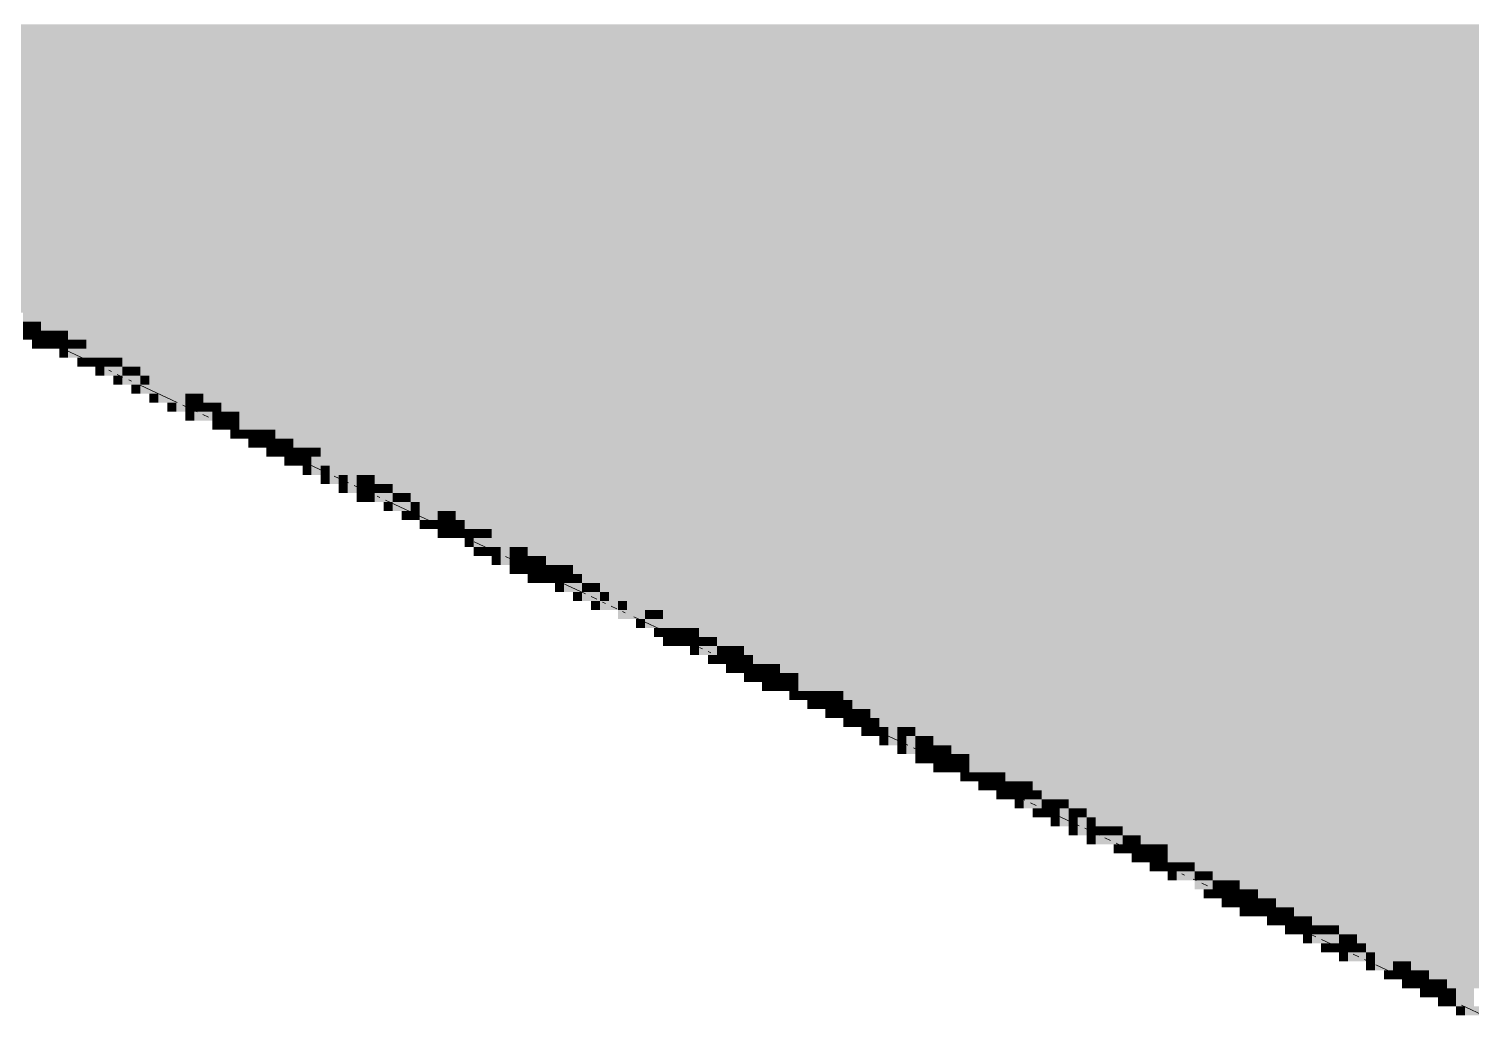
# Paper-space layout '03 3D Building and Roof' of a CAD drawing. Header units: millimetres. Extents: x 5 to 415, y 5 to 292.
# Drawn here: x 144.95 to 171.61, y 161.8 to 180.08 of the extents above; entities that cross this region are included whole.
import ezdxf

# ---------------------------------------------------------------- set-up
doc = ezdxf.new("R2010")
doc.units = ezdxf.units.MM
doc.layers.add('EXISTING', color=7, linetype='Continuous')
doc.layers.add('IMAGES', color=7, linetype='Continuous')

# ---------------------------------------------------------------- blocks, each defined once
blk = doc.blocks.new('SHEET_03')
at = {"layer": 'EXISTING', "color": 250, "lineweight": 9}
for p, q in [((144.998, 174.435), (145.104, 174.386)), ((145.209, 174.336), (145.262, 174.312)), ((145.42, 174.237), (146.106, 173.915)), ((146.212, 173.866), (146.317, 173.816)), ((146.423, 173.767), (146.475, 173.742)), ((146.581, 173.692), (146.686, 173.643)), ((146.792, 173.593), (146.845, 173.568)), ((147.003, 173.494), (147.689, 173.172)), ((147.795, 173.123), (147.9, 173.073)), ((148.006, 173.023), (148.058, 172.999)), ((148.164, 172.949), (148.269, 172.9)), ((148.375, 172.85), (148.428, 172.825)), ((148.586, 172.751), (148.903, 172.602)), ((149.008, 172.553), (149.272, 172.429)), ((149.378, 172.379), (149.483, 172.33)), ((149.589, 172.28), (149.641, 172.256)), ((149.8, 172.181), (149.852, 172.156)), ((149.958, 172.107), (150.486, 171.859)), ((150.591, 171.81), (150.855, 171.686)), ((150.961, 171.636), (151.066, 171.587)), ((151.172, 171.537), (151.224, 171.512)), ((151.383, 171.438), (151.435, 171.413)), ((151.541, 171.364), (152.069, 171.116)), ((152.174, 171.066), (152.438, 170.943)), ((152.543, 170.893), (152.649, 170.844)), ((152.755, 170.794), (152.807, 170.769)), ((152.966, 170.695), (153.018, 170.67)), ((153.177, 170.596), (153.652, 170.373)), ((153.757, 170.323), (153.863, 170.274)), ((153.968, 170.224), (154.021, 170.199)), ((154.126, 170.15), (154.232, 170.1)), ((154.338, 170.051), (154.39, 170.026)), ((154.549, 169.952), (155.235, 169.63)), ((155.34, 169.58), (155.446, 169.531)), ((155.551, 169.481), (155.604, 169.456)), ((155.709, 169.407), (155.815, 169.357)), ((155.92, 169.308), (155.973, 169.283)), ((156.132, 169.209), (156.818, 168.887)), ((156.923, 168.837), (157.029, 168.787)), ((157.134, 168.738), (157.187, 168.713)), ((157.345, 168.639), (157.398, 168.614)), ((157.503, 168.565), (157.556, 168.54)), ((157.715, 168.465), (158.031, 168.317)), ((158.137, 168.267), (158.4, 168.143)), ((158.506, 168.094), (158.612, 168.044)), ((158.717, 167.995), (158.77, 167.97)), ((158.928, 167.896), (158.981, 167.871)), ((159.086, 167.821), (159.614, 167.574)), ((159.72, 167.524), (159.983, 167.4)), ((160.089, 167.351), (160.195, 167.301)), ((160.3, 167.252), (160.353, 167.227)), ((160.511, 167.153), (160.564, 167.128)), ((160.669, 167.078), (161.197, 166.83)), ((161.303, 166.781), (161.408, 166.731)), ((161.514, 166.682), (161.566, 166.657)), ((161.672, 166.608), (161.777, 166.558)), ((161.883, 166.508), (161.936, 166.484)), ((162.094, 166.409), (162.147, 166.385)), ((162.305, 166.31), (162.78, 166.087)), ((162.886, 166.038), (162.991, 165.988)), ((163.097, 165.939), (163.149, 165.914)), ((163.255, 165.864), (163.36, 165.815)), ((163.466, 165.765), (163.572, 165.716)), ((163.677, 165.666), (164.363, 165.344)), ((164.469, 165.295), (164.574, 165.245)), ((164.68, 165.196), (164.732, 165.171)), ((164.838, 165.121), (164.943, 165.072)), ((165.049, 165.022), (165.154, 164.973)), ((165.26, 164.923), (165.577, 164.774)), ((165.682, 164.725), (165.946, 164.601)), ((166.052, 164.551), (166.157, 164.502)), ((166.263, 164.452), (166.315, 164.428)), ((166.474, 164.353), (166.526, 164.329)), ((166.632, 164.279), (166.737, 164.229)), ((166.843, 164.18), (167.16, 164.031)), ((167.265, 163.982), (167.529, 163.858)), ((167.634, 163.808), (167.74, 163.759)), ((167.846, 163.709), (167.951, 163.66)), ((168.057, 163.61), (168.109, 163.585)), ((168.215, 163.536), (168.743, 163.288)), ((168.848, 163.239), (169.112, 163.115)), ((169.217, 163.065), (169.323, 163.016)), ((169.429, 162.966), (169.534, 162.917)), ((169.64, 162.867), (169.692, 162.842)), ((169.851, 162.768), (170.326, 162.545)), ((170.431, 162.495), (170.537, 162.446)), ((170.642, 162.396), (170.695, 162.372)), ((170.8, 162.322), (170.906, 162.272)), ((171.011, 162.223), (171.117, 162.173)), ((171.223, 162.124), (171.275, 162.099)), ((171.434, 162.025), (171.909, 161.802))]:
    blk.add_line(p, q, dxfattribs=at)
at = {"layer": 'IMAGES', "color": 7}
for points in [[(133.674, 180), (188.997, 180), (133.674, 180.167), (188.997, 180.167)], [(134.008, 179.833), (189.331, 179.833), (134.008, 180), (189.331, 180)], [(134.341, 179.667), (190.164, 179.667), (134.341, 179.833), (190.164, 179.833)], [(134.674, 179.5), (190.164, 179.5), (134.674, 179.667), (190.164, 179.667)], [(135.008, 179.333), (190.497, 179.333), (135.008, 179.5), (190.497, 179.5)], [(135.341, 179.167), (190.83, 179.167), (135.341, 179.333), (190.83, 179.333)], [(135.674, 179), (190.997, 179), (135.674, 179.167), (190.997, 179.167)], [(136.007, 178.833), (191.497, 178.833), (136.007, 179), (191.497, 179)], [(136.507, 178.667), (191.83, 178.667), (136.507, 178.833), (191.83, 178.833)], [(136.841, 178.5), (192.164, 178.5), (136.841, 178.667), (192.164, 178.667)], [(137.174, 178.333), (192.663, 178.333), (137.174, 178.5), (192.663, 178.5)], [(137.507, 178.167), (192.997, 178.167), (137.507, 178.333), (192.997, 178.333)], [(137.84, 178), (193.33, 178), (137.84, 178.167), (193.33, 178.167)], [(138.174, 177.833), (193.663, 177.833), (138.174, 178), (193.663, 178)], [(138.507, 177.667), (193.997, 177.667), (138.507, 177.833), (193.997, 177.833)], [(138.84, 177.5), (194.496, 177.5), (138.84, 177.667), (194.496, 177.667)], [(139.34, 177.333), (194.663, 177.333), (139.34, 177.5), (194.663, 177.5)], [(139.673, 177.167), (194.996, 177.167), (139.673, 177.333), (194.996, 177.333)], [(140.007, 177), (195.33, 177), (140.007, 177.167), (195.33, 177.167)], [(140.34, 176.833), (195.83, 176.833), (140.34, 177), (195.83, 177)], [(140.673, 176.667), (196.163, 176.667), (140.673, 176.833), (196.163, 176.833)], [(141.173, 176.5), (196.496, 176.5), (141.173, 176.667), (196.496, 176.667)], [(141.34, 176.333), (196.829, 176.333), (141.34, 176.5), (196.829, 176.5)], [(141.84, 176.167), (197.163, 176.167), (141.84, 176.333), (197.163, 176.333)], [(142.006, 176), (197.496, 176), (142.006, 176.167), (197.496, 176.167)], [(142.506, 175.833), (197.829, 175.833), (142.506, 176), (197.829, 176)], [(142.839, 175.667), (198.162, 175.667), (142.839, 175.833), (198.162, 175.833)], [(143.173, 175.5), (198.496, 175.5), (143.173, 175.667), (198.496, 175.667)], [(143.506, 175.333), (198.996, 175.333), (143.506, 175.5), (198.996, 175.5)], [(143.839, 175.167), (199.329, 175.167), (143.839, 175.333), (199.329, 175.333)], [(144.339, 175), (199.662, 175), (144.339, 175.167), (199.662, 175.167)], [(144.672, 174.833), (199.995, 174.833), (144.672, 175), (199.995, 175)], [(144.839, 174.667), (200.329, 174.667), (144.839, 174.833), (200.329, 174.833)], [(144.839, 174.5), (145.006, 174.5), (144.839, 174.667), (145.006, 174.667)], [(144.839, 174.333), (145.006, 174.333), (144.839, 174.5), (145.006, 174.5)], [(145.006, 174.5), (145.172, 174.5), (145.006, 174.667), (145.172, 174.667)], [(145.006, 174.333), (145.172, 174.333), (145.006, 174.5), (145.172, 174.5)], [(145.172, 174.5), (200.829, 174.5), (145.172, 174.667), (200.829, 174.667)], [(145.172, 174.333), (145.339, 174.333), (145.172, 174.5), (145.339, 174.5)], [(145.339, 174.333), (145.506, 174.333), (145.339, 174.5), (145.506, 174.5)], [(145.506, 174.333), (145.672, 174.333), (145.506, 174.5), (145.672, 174.5)], [(145.672, 174.333), (201.162, 174.333), (145.672, 174.5), (201.162, 174.5)], [(145.006, 174.167), (145.172, 174.167), (145.006, 174.333), (145.172, 174.333)], [(145.172, 174.167), (145.339, 174.167), (145.172, 174.333), (145.339, 174.333)], [(145.339, 174.167), (145.506, 174.167), (145.339, 174.333), (145.506, 174.333)], [(145.506, 174.167), (145.672, 174.167), (145.506, 174.333), (145.672, 174.333)], [(145.506, 174), (145.672, 174), (145.506, 174.167), (145.672, 174.167)], [(145.672, 174.167), (145.839, 174.167), (145.672, 174.333), (145.839, 174.333)], [(145.672, 174), (146.006, 174), (145.672, 174.167), (146.006, 174.167)], [(145.839, 174.167), (146.006, 174.167), (145.839, 174.333), (146.006, 174.333)], [(146.006, 174.167), (201.329, 174.167), (146.006, 174.333), (201.329, 174.333)], [(146.006, 174), (146.339, 174), (146.006, 174.167), (146.339, 174.167)], [(146.339, 174), (201.828, 174), (146.339, 174.167), (201.828, 174.167)], [(145.839, 173.833), (146.006, 173.833), (145.839, 174), (146.006, 174)], [(146.006, 173.833), (146.172, 173.833), (146.006, 174), (146.172, 174)], [(146.172, 173.833), (146.339, 173.833), (146.172, 174), (146.339, 174)], [(146.339, 173.833), (146.505, 173.833), (146.339, 174), (146.505, 174)], [(146.505, 173.833), (146.672, 173.833), (146.505, 174), (146.672, 174)], [(146.672, 173.833), (202.162, 173.833), (146.672, 174), (202.162, 174)], [(146.172, 173.667), (146.339, 173.667), (146.172, 173.833), (146.339, 173.833)], [(146.339, 173.667), (146.672, 173.667), (146.339, 173.833), (146.672, 173.833)], [(146.505, 173.5), (146.672, 173.5), (146.505, 173.667), (146.672, 173.667)], [(146.672, 173.667), (146.839, 173.667), (146.672, 173.833), (146.839, 173.833)], [(146.672, 173.5), (147.005, 173.5), (146.672, 173.667), (147.005, 173.667)], [(146.839, 173.667), (147.005, 173.667), (146.839, 173.833), (147.005, 173.833)], [(147.005, 173.667), (202.495, 173.667), (147.005, 173.833), (202.495, 173.833)], [(147.005, 173.5), (147.172, 173.5), (147.005, 173.667), (147.172, 173.667)], [(147.172, 173.5), (147.505, 173.5), (147.172, 173.667), (147.505, 173.667)], [(147.505, 173.5), (202.828, 173.5), (147.505, 173.667), (202.828, 173.667)], [(146.839, 173.333), (147.005, 173.333), (146.839, 173.5), (147.005, 173.5)], [(147.005, 173.333), (147.505, 173.333), (147.005, 173.5), (147.505, 173.5)], [(147.505, 173.333), (147.838, 173.333), (147.505, 173.5), (147.838, 173.5)], [(147.838, 173.333), (203.162, 173.333), (147.838, 173.5), (203.162, 173.5)], [(147.172, 173.167), (147.339, 173.167), (147.172, 173.333), (147.339, 173.333)], [(147.339, 173.167), (147.672, 173.167), (147.339, 173.333), (147.672, 173.333)], [(147.505, 173), (147.672, 173), (147.505, 173.167), (147.672, 173.167)], [(147.672, 173), (147.838, 173), (147.672, 173.333), (147.838, 173.333)], [(147.838, 173.167), (148.005, 173.167), (147.838, 173.333), (148.005, 173.333)], [(147.838, 173), (148.005, 173), (147.838, 173.167), (148.005, 173.167)], [(148.005, 173.167), (148.172, 173.167), (148.005, 173.333), (148.172, 173.333)], [(148.005, 173), (148.172, 173), (148.005, 173.167), (148.172, 173.167)], [(148.172, 173.167), (203.661, 173.167), (148.172, 173.333), (203.661, 173.333)], [(148.172, 173), (148.338, 173), (148.172, 173.167), (148.338, 173.167)], [(148.338, 173), (148.505, 173), (148.338, 173.167), (148.505, 173.167)], [(148.505, 173), (203.995, 173), (148.505, 173.167), (203.995, 173.167)], [(147.838, 172.833), (148.005, 172.833), (147.838, 173), (148.005, 173)], [(148.005, 172.833), (148.338, 172.833), (148.005, 173), (148.338, 173)], [(148.338, 172.833), (148.505, 172.833), (148.338, 173), (148.505, 173)], [(148.338, 172.667), (148.505, 172.667), (148.338, 172.833), (148.505, 172.833)], [(148.505, 172.833), (148.672, 172.833), (148.505, 173), (148.672, 173)], [(148.505, 172.667), (148.672, 172.667), (148.505, 172.833), (148.672, 172.833)], [(148.672, 172.833), (148.838, 172.833), (148.672, 173), (148.838, 173)], [(148.672, 172.667), (148.838, 172.667), (148.672, 172.833), (148.838, 172.833)], [(148.838, 172.833), (204.328, 172.833), (148.838, 173), (204.328, 173)], [(148.838, 172.667), (149.172, 172.667), (148.838, 172.833), (149.172, 172.833)], [(149.172, 172.667), (204.661, 172.667), (149.172, 172.833), (204.661, 172.833)], [(148.672, 172.5), (148.838, 172.5), (148.672, 172.667), (148.838, 172.667)], [(148.838, 172.5), (149.005, 172.5), (148.838, 172.667), (149.005, 172.667)], [(149.005, 172.5), (149.172, 172.5), (149.005, 172.667), (149.172, 172.667)], [(149.172, 172.5), (149.338, 172.5), (149.172, 172.667), (149.338, 172.667)], [(149.338, 172.5), (149.505, 172.5), (149.338, 172.667), (149.505, 172.667)], [(149.505, 172.5), (204.994, 172.5), (149.505, 172.667), (204.994, 172.667)], [(149.005, 172.333), (149.172, 172.333), (149.005, 172.5), (149.172, 172.5)], [(149.172, 172.333), (149.338, 172.333), (149.172, 172.5), (149.338, 172.5)], [(149.338, 172.333), (149.505, 172.333), (149.338, 172.5), (149.505, 172.5)], [(149.338, 172.167), (149.505, 172.167), (149.338, 172.333), (149.505, 172.333)], [(149.505, 172.333), (149.671, 172.333), (149.505, 172.5), (149.671, 172.5)], [(149.505, 172.167), (149.671, 172.167), (149.505, 172.333), (149.671, 172.333)], [(149.671, 172.333), (149.838, 172.333), (149.671, 172.5), (149.838, 172.5)], [(149.671, 172.167), (149.838, 172.167), (149.671, 172.333), (149.838, 172.333)], [(149.838, 172.333), (205.328, 172.333), (149.838, 172.5), (205.328, 172.5)], [(149.838, 172.167), (150.005, 172.167), (149.838, 172.333), (150.005, 172.333)], [(150.005, 172.167), (150.171, 172.167), (150.005, 172.333), (150.171, 172.333)], [(150.171, 172.167), (150.338, 172.167), (150.171, 172.333), (150.338, 172.333)], [(150.338, 172.167), (205.828, 172.167), (150.338, 172.333), (205.828, 172.333)], [(149.671, 172), (149.838, 172), (149.671, 172.167), (149.838, 172.167)], [(149.838, 172), (150.005, 172), (149.838, 172.167), (150.005, 172.167)], [(150.005, 172), (150.171, 172), (150.005, 172.167), (150.171, 172.167)], [(150.171, 171.833), (150.338, 171.833), (150.171, 172.167), (150.338, 172.167)], [(150.338, 172), (150.671, 172), (150.338, 172.167), (150.671, 172.167)], [(150.671, 172), (206.161, 172), (150.671, 172.167), (206.161, 172.167)], [(150.005, 171.833), (150.171, 171.833), (150.005, 172), (150.171, 172)], [(150.338, 171.833), (150.505, 171.833), (150.338, 172), (150.505, 172)], [(150.338, 171.667), (150.505, 171.667), (150.338, 171.833), (150.505, 171.833)], [(150.505, 171.667), (150.671, 171.667), (150.505, 172), (150.671, 172)], [(150.671, 171.833), (151.005, 171.833), (150.671, 172), (151.005, 172)], [(150.671, 171.667), (150.838, 171.667), (150.671, 171.833), (150.838, 171.833)], [(150.838, 171.5), (151.005, 171.5), (150.838, 171.833), (151.005, 171.833)], [(151.005, 171.833), (206.328, 171.833), (151.005, 172), (206.328, 172)], [(151.005, 171.667), (151.171, 171.667), (151.005, 171.833), (151.171, 171.833)], [(151.171, 171.667), (151.338, 171.667), (151.171, 171.833), (151.338, 171.833)], [(151.338, 171.667), (206.827, 171.667), (151.338, 171.833), (206.827, 171.833)], [(150.671, 171.5), (150.838, 171.5), (150.671, 171.667), (150.838, 171.667)], [(151.005, 171.5), (151.171, 171.5), (151.005, 171.667), (151.171, 171.667)], [(151.005, 171.333), (151.171, 171.333), (151.005, 171.5), (151.171, 171.5)], [(151.171, 171.5), (151.338, 171.5), (151.171, 171.667), (151.338, 171.667)], [(151.171, 171.333), (151.338, 171.333), (151.171, 171.5), (151.338, 171.5)], [(151.338, 171.5), (151.504, 171.5), (151.338, 171.667), (151.504, 171.667)], [(151.338, 171.333), (151.671, 171.333), (151.338, 171.5), (151.671, 171.5)], [(151.504, 171.5), (151.671, 171.5), (151.504, 171.667), (151.671, 171.667)], [(151.671, 171.5), (207.161, 171.5), (151.671, 171.667), (207.161, 171.667)], [(151.671, 171.333), (151.838, 171.333), (151.671, 171.5), (151.838, 171.5)], [(151.838, 171.333), (152.004, 171.333), (151.838, 171.5), (152.004, 171.5)], [(152.004, 171.333), (207.494, 171.333), (152.004, 171.5), (207.494, 171.5)], [(151.504, 171.167), (151.671, 171.167), (151.504, 171.333), (151.671, 171.333)], [(151.671, 171.167), (152.004, 171.167), (151.671, 171.333), (152.004, 171.333)], [(152.004, 171.167), (152.171, 171.167), (152.004, 171.333), (152.171, 171.333)], [(152.171, 171.167), (152.504, 171.167), (152.171, 171.333), (152.504, 171.333)], [(152.504, 171.167), (207.827, 171.167), (152.504, 171.333), (207.827, 171.333)], [(151.838, 171), (152.004, 171), (151.838, 171.167), (152.004, 171.167)], [(152.004, 171), (152.171, 171), (152.004, 171.167), (152.171, 171.167)], [(152.171, 171), (152.504, 171), (152.171, 171.167), (152.504, 171.167)], [(152.171, 170.833), (152.338, 170.833), (152.171, 171), (152.338, 171)], [(152.338, 170.833), (152.504, 170.833), (152.338, 171), (152.504, 171)], [(152.504, 171), (152.671, 171), (152.504, 171.167), (152.671, 171.167)], [(152.504, 170.833), (152.671, 170.833), (152.504, 171), (152.671, 171)], [(152.671, 171), (152.838, 171), (152.671, 171.167), (152.838, 171.167)], [(152.671, 170.833), (152.838, 170.833), (152.671, 171), (152.838, 171)], [(152.838, 171), (208.161, 171), (152.838, 171.167), (208.161, 171.167)], [(152.838, 170.833), (153.004, 170.833), (152.838, 171), (153.004, 171)], [(153.004, 170.833), (208.494, 170.833), (153.004, 171), (208.494, 171)], [(152.504, 170.667), (152.671, 170.667), (152.504, 170.833), (152.671, 170.833)], [(152.671, 170.667), (152.838, 170.667), (152.671, 170.833), (152.838, 170.833)], [(152.838, 170.667), (153.004, 170.667), (152.838, 170.833), (153.004, 170.833)], [(153.004, 170.667), (153.171, 170.667), (153.004, 170.833), (153.171, 170.833)], [(153.171, 170.667), (153.337, 170.667), (153.171, 170.833), (153.337, 170.833)], [(153.337, 170.667), (153.504, 170.667), (153.337, 170.833), (153.504, 170.833)], [(153.504, 170.667), (208.994, 170.667), (153.504, 170.833), (208.994, 170.833)], [(153.004, 170.5), (153.171, 170.5), (153.004, 170.667), (153.171, 170.667)], [(153.171, 170.5), (153.504, 170.5), (153.171, 170.667), (153.504, 170.667)], [(153.171, 170.333), (153.337, 170.333), (153.171, 170.5), (153.337, 170.5)], [(153.337, 170.333), (153.504, 170.333), (153.337, 170.5), (153.504, 170.5)], [(153.504, 170.5), (153.837, 170.5), (153.504, 170.667), (153.837, 170.667)], [(153.504, 170.333), (153.671, 170.333), (153.504, 170.5), (153.671, 170.5)], [(153.671, 170.167), (153.837, 170.167), (153.671, 170.5), (153.837, 170.5)], [(153.837, 170.5), (209.327, 170.5), (153.837, 170.667), (209.327, 170.667)], [(153.837, 170.333), (154.004, 170.333), (153.837, 170.5), (154.004, 170.5)], [(154.004, 170.333), (154.171, 170.333), (154.004, 170.5), (154.171, 170.5)], [(154.171, 170.333), (209.66, 170.333), (154.171, 170.5), (209.66, 170.5)], [(153.504, 170.167), (153.671, 170.167), (153.504, 170.333), (153.671, 170.333)], [(153.837, 170.167), (154.004, 170.167), (153.837, 170.333), (154.004, 170.333)], [(153.837, 170), (154.004, 170), (153.837, 170.167), (154.004, 170.167)], [(154.004, 170.167), (154.171, 170.167), (154.004, 170.333), (154.171, 170.333)], [(154.004, 170), (154.171, 170), (154.004, 170.167), (154.171, 170.167)], [(154.171, 170.167), (154.337, 170.167), (154.171, 170.333), (154.337, 170.333)], [(154.171, 170), (154.337, 170), (154.171, 170.167), (154.337, 170.167)], [(154.337, 170.167), (154.504, 170.167), (154.337, 170.333), (154.504, 170.333)], [(154.337, 170), (154.504, 170), (154.337, 170.167), (154.504, 170.167)], [(154.504, 170.167), (209.827, 170.167), (154.504, 170.333), (209.827, 170.333)], [(154.504, 170), (154.671, 170), (154.504, 170.167), (154.671, 170.167)], [(154.671, 170), (154.837, 170), (154.671, 170.167), (154.837, 170.167)], [(154.837, 170), (155.004, 170), (154.837, 170.167), (155.004, 170.167)], [(155.004, 170), (210.327, 170), (155.004, 170.167), (210.327, 170.167)], [(154.171, 169.833), (154.337, 169.833), (154.171, 170), (154.337, 170)], [(154.337, 169.833), (154.504, 169.833), (154.337, 170), (154.504, 170)], [(154.504, 169.833), (154.671, 169.833), (154.504, 170), (154.671, 170)], [(154.671, 169.833), (154.837, 169.833), (154.671, 170), (154.837, 170)], [(154.837, 169.833), (155.004, 169.833), (154.837, 170), (155.004, 170)], [(155.004, 169.833), (155.17, 169.833), (155.004, 170), (155.17, 170)], [(155.17, 169.833), (210.66, 169.833), (155.17, 170), (210.66, 170)], [(154.671, 169.667), (154.837, 169.667), (154.671, 169.833), (154.837, 169.833)], [(154.837, 169.667), (155.17, 169.667), (154.837, 169.833), (155.17, 169.833)], [(155.004, 169.5), (155.17, 169.5), (155.004, 169.667), (155.17, 169.667)], [(155.17, 169.667), (155.337, 169.667), (155.17, 169.833), (155.337, 169.833)], [(155.17, 169.5), (155.504, 169.5), (155.17, 169.667), (155.504, 169.667)], [(155.337, 169.667), (155.504, 169.667), (155.337, 169.833), (155.504, 169.833)], [(155.504, 169.667), (211.16, 169.667), (155.504, 169.833), (211.16, 169.833)], [(155.504, 169.5), (155.67, 169.5), (155.504, 169.667), (155.67, 169.667)], [(155.67, 169.5), (156.004, 169.5), (155.67, 169.667), (156.004, 169.667)], [(156.004, 169.5), (211.327, 169.5), (156.004, 169.667), (211.327, 169.667)], [(155.337, 169.333), (155.504, 169.333), (155.337, 169.5), (155.504, 169.5)], [(155.504, 169.333), (155.837, 169.333), (155.504, 169.5), (155.837, 169.5)], [(155.837, 169.333), (156.004, 169.333), (155.837, 169.5), (156.004, 169.5)], [(156.004, 169.333), (156.337, 169.333), (156.004, 169.5), (156.337, 169.5)], [(156.337, 169.333), (211.66, 169.333), (156.337, 169.5), (211.66, 169.5)], [(155.837, 169.167), (156.337, 169.167), (155.837, 169.333), (156.337, 169.333)], [(156.17, 169), (156.337, 169), (156.17, 169.167), (156.337, 169.167)], [(156.337, 169.167), (156.504, 169.167), (156.337, 169.333), (156.504, 169.333)], [(156.337, 169), (156.67, 169), (156.337, 169.167), (156.67, 169.167)], [(156.504, 169.167), (156.67, 169.167), (156.504, 169.333), (156.67, 169.333)], [(156.67, 169.167), (212.16, 169.167), (156.67, 169.333), (212.16, 169.333)], [(156.67, 169), (157.003, 169), (156.67, 169.167), (157.003, 169.167)], [(157.003, 169), (212.493, 169), (157.003, 169.167), (212.493, 169.167)], [(156.504, 168.833), (156.67, 168.833), (156.504, 169), (156.67, 169)], [(156.67, 168.833), (156.837, 168.833), (156.67, 169), (156.837, 169)], [(156.67, 168.667), (156.837, 168.667), (156.67, 168.833), (156.837, 168.833)], [(156.837, 168.833), (157.003, 168.833), (156.837, 169), (157.003, 169)], [(156.837, 168.667), (157.003, 168.667), (156.837, 168.833), (157.003, 168.833)], [(157.003, 168.833), (157.17, 168.833), (157.003, 169), (157.17, 169)], [(157.003, 168.667), (157.17, 168.667), (157.003, 168.833), (157.17, 168.833)], [(157.17, 168.833), (157.337, 168.833), (157.17, 169), (157.337, 169)], [(157.17, 168.667), (157.337, 168.667), (157.17, 168.833), (157.337, 168.833)], [(157.337, 168.833), (212.826, 168.833), (157.337, 169), (212.826, 169)], [(157.337, 168.667), (157.503, 168.667), (157.337, 168.833), (157.503, 168.833)], [(157.503, 168.667), (157.67, 168.667), (157.503, 168.833), (157.67, 168.833)], [(157.67, 168.667), (213.16, 168.667), (157.67, 168.833), (213.16, 168.833)], [(157.17, 168.5), (157.337, 168.5), (157.17, 168.667), (157.337, 168.667)], [(157.337, 168.5), (157.67, 168.5), (157.337, 168.667), (157.67, 168.667)], [(157.67, 168.5), (157.837, 168.5), (157.67, 168.667), (157.837, 168.667)], [(157.837, 168.5), (158.003, 168.5), (157.837, 168.667), (158.003, 168.667)], [(158.003, 168.5), (158.17, 168.5), (158.003, 168.667), (158.17, 168.667)], [(158.17, 168.5), (213.493, 168.5), (158.17, 168.667), (213.493, 168.667)], [(157.503, 168.333), (157.67, 168.333), (157.503, 168.5), (157.67, 168.5)], [(157.67, 168.333), (157.837, 168.333), (157.67, 168.5), (157.837, 168.5)], [(157.837, 168.333), (158.003, 168.333), (157.837, 168.5), (158.003, 168.5)], [(157.837, 168.167), (158.003, 168.167), (157.837, 168.333), (158.003, 168.333)], [(158.003, 168.333), (158.17, 168.333), (158.003, 168.5), (158.17, 168.5)], [(158.003, 168.167), (158.17, 168.167), (158.003, 168.333), (158.17, 168.333)], [(158.17, 168.333), (158.337, 168.333), (158.17, 168.5), (158.337, 168.5)], [(158.17, 168.167), (158.337, 168.167), (158.17, 168.333), (158.337, 168.333)], [(158.337, 168.333), (213.826, 168.333), (158.337, 168.5), (213.826, 168.5)], [(158.337, 168.167), (158.503, 168.167), (158.337, 168.333), (158.503, 168.333)], [(158.503, 168.167), (158.67, 168.167), (158.503, 168.333), (158.67, 168.333)], [(158.67, 168.167), (158.836, 168.167), (158.67, 168.333), (158.836, 168.333)], [(158.836, 168.167), (214.326, 168.167), (158.836, 168.333), (214.326, 168.333)], [(158.17, 168), (158.337, 168), (158.17, 168.167), (158.337, 168.167)], [(158.337, 168), (158.503, 168), (158.337, 168.167), (158.503, 168.167)], [(158.503, 168), (158.67, 168), (158.503, 168.167), (158.67, 168.167)], [(158.67, 168), (158.836, 168), (158.67, 168.167), (158.836, 168.167)], [(158.836, 168), (159.003, 168), (158.836, 168.167), (159.003, 168.167)], [(159.003, 168), (159.17, 168), (159.003, 168.167), (159.17, 168.167)], [(159.17, 168), (214.659, 168), (159.17, 168.167), (214.659, 168.167)], [(158.503, 167.833), (158.67, 167.833), (158.503, 168), (158.67, 168)], [(158.67, 167.833), (158.836, 167.833), (158.67, 168), (158.836, 168)], [(158.836, 167.833), (159.003, 167.833), (158.836, 168), (159.003, 168)], [(159.003, 167.833), (159.17, 167.833), (159.003, 168), (159.17, 168)], [(159.003, 167.667), (159.17, 167.667), (159.003, 167.833), (159.17, 167.833)], [(159.17, 167.833), (159.503, 167.833), (159.17, 168), (159.503, 168)], [(159.17, 167.667), (159.336, 167.667), (159.17, 167.833), (159.336, 167.833)], [(159.336, 167.667), (159.503, 167.667), (159.336, 167.833), (159.503, 167.833)], [(159.503, 167.833), (214.826, 167.833), (159.503, 168), (214.826, 168)], [(159.503, 167.667), (159.67, 167.667), (159.503, 167.833), (159.67, 167.833)], [(159.67, 167.667), (159.836, 167.667), (159.67, 167.833), (159.836, 167.833)], [(159.836, 167.667), (160.003, 167.667), (159.836, 167.833), (160.003, 167.833)], [(160.003, 167.667), (215.326, 167.667), (160.003, 167.833), (215.326, 167.833)], [(159.336, 167.5), (159.503, 167.5), (159.336, 167.667), (159.503, 167.667)], [(159.503, 167.5), (159.67, 167.5), (159.503, 167.667), (159.67, 167.667)], [(159.67, 167.5), (159.836, 167.5), (159.67, 167.667), (159.836, 167.667)], [(159.67, 167.333), (159.836, 167.333), (159.67, 167.5), (159.836, 167.5)], [(159.836, 167.5), (160.003, 167.5), (159.836, 167.667), (160.003, 167.667)], [(159.836, 167.333), (160.003, 167.333), (159.836, 167.5), (160.003, 167.5)], [(160.003, 167.5), (160.17, 167.5), (160.003, 167.667), (160.17, 167.667)], [(160.003, 167.333), (160.17, 167.333), (160.003, 167.5), (160.17, 167.5)], [(160.17, 167.5), (215.659, 167.5), (160.17, 167.667), (215.659, 167.667)], [(160.17, 167.333), (160.336, 167.333), (160.17, 167.5), (160.336, 167.5)], [(160.336, 167.333), (160.503, 167.333), (160.336, 167.5), (160.503, 167.5)], [(160.503, 167.333), (216.159, 167.333), (160.503, 167.5), (216.159, 167.5)], [(160.003, 167.167), (160.17, 167.167), (160.003, 167.333), (160.17, 167.333)], [(160.17, 167.167), (160.336, 167.167), (160.17, 167.333), (160.336, 167.333)], [(160.336, 167.167), (160.503, 167.167), (160.336, 167.333), (160.503, 167.333)], [(160.503, 167.167), (160.669, 167.167), (160.503, 167.333), (160.669, 167.333)], [(160.669, 167.167), (161.003, 167.167), (160.669, 167.333), (161.003, 167.333)], [(161.003, 167.167), (216.326, 167.167), (161.003, 167.333), (216.326, 167.333)], [(160.336, 167), (160.503, 167), (160.336, 167.167), (160.503, 167.167)], [(160.503, 167), (160.669, 167), (160.503, 167.167), (160.669, 167.167)], [(160.669, 167), (160.836, 167), (160.669, 167.167), (160.836, 167.167)], [(160.669, 166.833), (160.836, 166.833), (160.669, 167), (160.836, 167)], [(160.836, 166.833), (161.003, 166.833), (160.836, 167.167), (161.003, 167.167)], [(161.003, 167), (161.169, 167), (161.003, 167.167), (161.169, 167.167)], [(161.003, 166.833), (161.169, 166.833), (161.003, 167), (161.169, 167)], [(161.169, 167), (161.336, 167), (161.169, 167.167), (161.336, 167.167)], [(161.169, 166.667), (161.336, 166.667), (161.169, 167), (161.336, 167)], [(161.336, 167), (216.659, 167), (161.336, 167.167), (216.659, 167.167)], [(161.336, 166.833), (161.503, 166.833), (161.336, 167), (161.503, 167)], [(161.503, 166.833), (161.669, 166.833), (161.503, 167), (161.669, 167)], [(161.669, 166.833), (216.992, 166.833), (161.669, 167), (216.992, 167)], [(161.003, 166.667), (161.169, 166.667), (161.003, 166.833), (161.169, 166.833)], [(161.336, 166.667), (161.503, 166.667), (161.336, 166.833), (161.503, 166.833)], [(161.503, 166.667), (161.669, 166.667), (161.503, 166.833), (161.669, 166.833)], [(161.669, 166.667), (161.836, 166.667), (161.669, 166.833), (161.836, 166.833)], [(161.836, 166.667), (162.003, 166.667), (161.836, 166.833), (162.003, 166.833)], [(162.003, 166.667), (217.492, 166.667), (162.003, 166.833), (217.492, 166.833)], [(161.336, 166.5), (161.503, 166.5), (161.336, 166.667), (161.503, 166.667)], [(161.503, 166.5), (161.669, 166.5), (161.503, 166.667), (161.669, 166.667)], [(161.669, 166.5), (161.836, 166.5), (161.669, 166.667), (161.836, 166.667)], [(161.669, 166.333), (161.836, 166.333), (161.669, 166.5), (161.836, 166.5)], [(161.836, 166.5), (162.003, 166.5), (161.836, 166.667), (162.003, 166.667)], [(161.836, 166.333), (162.003, 166.333), (161.836, 166.5), (162.003, 166.5)], [(162.003, 166.5), (162.169, 166.5), (162.003, 166.667), (162.169, 166.667)], [(162.003, 166.333), (162.169, 166.333), (162.003, 166.5), (162.169, 166.5)], [(162.169, 166.5), (162.336, 166.5), (162.169, 166.667), (162.336, 166.667)], [(162.169, 166.333), (162.336, 166.333), (162.169, 166.5), (162.336, 166.5)], [(162.336, 166.5), (217.825, 166.5), (162.336, 166.667), (217.825, 166.667)], [(162.336, 166.333), (162.669, 166.333), (162.336, 166.5), (162.669, 166.5)], [(162.669, 166.333), (218.159, 166.333), (162.669, 166.5), (218.159, 166.5)], [(162.169, 166.167), (162.336, 166.167), (162.169, 166.333), (162.336, 166.333)], [(162.336, 166.167), (162.502, 166.167), (162.336, 166.333), (162.502, 166.333)], [(162.502, 166.167), (162.669, 166.167), (162.502, 166.333), (162.669, 166.333)], [(162.502, 166), (162.669, 166), (162.502, 166.167), (162.669, 166.167)], [(162.669, 166.167), (162.836, 166.167), (162.669, 166.333), (162.836, 166.333)], [(162.669, 166), (162.836, 166), (162.669, 166.167), (162.836, 166.167)], [(162.836, 166.167), (163.002, 166.167), (162.836, 166.333), (163.002, 166.333)], [(162.836, 166), (163.002, 166), (162.836, 166.167), (163.002, 166.167)], [(163.002, 166.167), (218.492, 166.167), (163.002, 166.333), (218.492, 166.333)], [(163.002, 166), (163.169, 166), (163.002, 166.167), (163.169, 166.167)], [(163.169, 166), (163.336, 166), (163.169, 166.167), (163.336, 166.167)], [(163.336, 166), (163.502, 166), (163.336, 166.167), (163.502, 166.167)], [(163.502, 166), (218.992, 166), (163.502, 166.167), (218.992, 166.167)], [(162.836, 165.833), (163.002, 165.833), (162.836, 166), (163.002, 166)], [(163.002, 165.833), (163.169, 165.833), (163.002, 166), (163.169, 166)], [(163.169, 165.833), (163.336, 165.833), (163.169, 166), (163.336, 166)], [(163.336, 165.833), (163.502, 165.833), (163.336, 166), (163.502, 166)], [(163.502, 165.833), (163.669, 165.833), (163.502, 166), (163.669, 166)], [(163.669, 165.833), (219.325, 165.833), (163.669, 166), (219.325, 166)], [(163.169, 165.667), (163.336, 165.667), (163.169, 165.833), (163.336, 165.833)], [(163.336, 165.667), (163.669, 165.667), (163.336, 165.833), (163.669, 165.833)], [(163.502, 165.5), (163.669, 165.5), (163.502, 165.667), (163.669, 165.667)], [(163.669, 165.667), (163.836, 165.667), (163.669, 165.833), (163.836, 165.833)], [(163.669, 165.5), (163.836, 165.5), (163.669, 165.667), (163.836, 165.667)], [(163.836, 165.667), (164.002, 165.667), (163.836, 165.833), (164.002, 165.833)], [(163.836, 165.5), (164.002, 165.5), (163.836, 165.667), (164.002, 165.667)], [(164.002, 165.667), (164.169, 165.667), (164.002, 165.833), (164.169, 165.833)], [(164.002, 165.333), (164.169, 165.333), (164.002, 165.667), (164.169, 165.667)], [(164.169, 165.667), (219.658, 165.667), (164.169, 165.833), (219.658, 165.833)], [(164.169, 165.5), (164.335, 165.5), (164.169, 165.667), (164.335, 165.667)], [(164.335, 165.5), (164.502, 165.5), (164.335, 165.667), (164.502, 165.667)], [(164.502, 165.5), (219.825, 165.5), (164.502, 165.667), (219.825, 165.667)], [(163.836, 165.333), (164.002, 165.333), (163.836, 165.5), (164.002, 165.5)], [(164.169, 165.333), (164.335, 165.333), (164.169, 165.5), (164.335, 165.5)], [(164.335, 165.167), (164.502, 165.167), (164.335, 165.5), (164.502, 165.5)], [(164.502, 165.333), (164.669, 165.333), (164.502, 165.5), (164.669, 165.5)], [(164.669, 165.333), (165.002, 165.333), (164.669, 165.5), (165.002, 165.5)], [(165.002, 165.333), (220.325, 165.333), (165.002, 165.5), (220.325, 165.5)], [(164.169, 165.167), (164.335, 165.167), (164.169, 165.333), (164.335, 165.333)], [(164.502, 165.167), (164.669, 165.167), (164.502, 165.333), (164.669, 165.333)], [(164.502, 165), (164.669, 165), (164.502, 165.167), (164.669, 165.167)], [(164.669, 165.167), (164.835, 165.167), (164.669, 165.333), (164.835, 165.333)], [(164.669, 165), (165.169, 165), (164.669, 165.167), (165.169, 165.167)], [(164.835, 165.167), (165.002, 165.167), (164.835, 165.333), (165.002, 165.333)], [(165.002, 165.167), (165.169, 165.167), (165.002, 165.333), (165.169, 165.333)], [(165.169, 165.167), (220.658, 165.167), (165.169, 165.333), (220.658, 165.333)], [(165.169, 165), (165.335, 165), (165.169, 165.167), (165.335, 165.167)], [(165.335, 165), (165.502, 165), (165.335, 165.167), (165.502, 165.167)], [(165.502, 165), (220.992, 165), (165.502, 165.167), (220.992, 165.167)], [(165.002, 164.833), (165.169, 164.833), (165.002, 165), (165.169, 165)], [(165.169, 164.833), (165.335, 164.833), (165.169, 165), (165.335, 165)], [(165.335, 164.833), (165.502, 164.833), (165.335, 165), (165.502, 165)], [(165.335, 164.667), (165.502, 164.667), (165.335, 164.833), (165.502, 164.833)], [(165.502, 164.833), (165.669, 164.833), (165.502, 165), (165.669, 165)], [(165.502, 164.667), (165.669, 164.667), (165.502, 164.833), (165.669, 164.833)], [(165.669, 164.833), (165.835, 164.833), (165.669, 165), (165.835, 165)], [(165.669, 164.667), (165.835, 164.667), (165.669, 164.833), (165.835, 164.833)], [(165.835, 164.833), (166.002, 164.833), (165.835, 165), (166.002, 165)], [(165.835, 164.667), (166.002, 164.667), (165.835, 164.833), (166.002, 164.833)], [(166.002, 164.833), (221.325, 164.833), (166.002, 165), (221.325, 165)], [(166.002, 164.667), (166.335, 164.667), (166.002, 164.833), (166.335, 164.833)], [(166.335, 164.667), (221.658, 164.667), (166.335, 164.833), (221.658, 164.833)], [(165.669, 164.5), (165.835, 164.5), (165.669, 164.667), (165.835, 164.667)], [(165.835, 164.5), (166.002, 164.5), (165.835, 164.667), (166.002, 164.667)], [(166.002, 164.5), (166.168, 164.5), (166.002, 164.667), (166.168, 164.667)], [(166.168, 164.5), (166.335, 164.5), (166.168, 164.667), (166.335, 164.667)], [(166.335, 164.5), (166.502, 164.5), (166.335, 164.667), (166.502, 164.667)], [(166.502, 164.5), (221.491, 164.5), (166.502, 164.667), (221.491, 164.667)], [(166.002, 164.333), (166.168, 164.333), (166.002, 164.5), (166.168, 164.5)], [(166.168, 164.333), (166.502, 164.333), (166.168, 164.5), (166.502, 164.5)], [(166.502, 164.333), (166.668, 164.333), (166.502, 164.5), (166.668, 164.5)], [(166.502, 164.167), (166.835, 164.167), (166.502, 164.333), (166.835, 164.333)], [(166.668, 164.333), (166.835, 164.333), (166.668, 164.5), (166.835, 164.5)], [(166.835, 164.333), (221.491, 164.333), (166.835, 164.5), (221.491, 164.5)], [(166.835, 164.167), (167.002, 164.167), (166.835, 164.333), (167.002, 164.333)], [(167.002, 164.167), (167.168, 164.167), (167.002, 164.333), (167.168, 164.333)], [(167.168, 164.167), (167.335, 164.167), (167.168, 164.333), (167.335, 164.333)], [(167.335, 164.167), (220.992, 164.167), (167.335, 164.333), (220.992, 164.333)], [(166.668, 164), (166.835, 164), (166.668, 164.167), (166.835, 164.167)], [(166.835, 164), (167.002, 164), (166.835, 164.167), (167.002, 164.167)], [(167.002, 164), (167.168, 164), (167.002, 164.167), (167.168, 164.167)], [(167.168, 164), (167.335, 164), (167.168, 164.167), (167.335, 164.167)], [(167.335, 164), (167.501, 164), (167.335, 164.167), (167.501, 164.167)], [(167.501, 164), (167.668, 164), (167.501, 164.167), (167.668, 164.167)], [(167.668, 164), (220.658, 164), (167.668, 164.167), (220.658, 164.167)], [(167.002, 163.833), (167.168, 163.833), (167.002, 164), (167.168, 164)], [(167.168, 163.833), (167.335, 163.833), (167.168, 164), (167.335, 164)], [(167.335, 163.833), (167.501, 163.833), (167.335, 164), (167.501, 164)], [(167.335, 163.667), (167.501, 163.667), (167.335, 163.833), (167.501, 163.833)], [(167.501, 163.833), (167.668, 163.833), (167.501, 164), (167.668, 164)], [(167.501, 163.667), (167.668, 163.667), (167.501, 163.833), (167.668, 163.833)], [(167.668, 163.833), (167.835, 163.833), (167.668, 164), (167.835, 164)], [(167.668, 163.667), (167.835, 163.667), (167.668, 163.833), (167.835, 163.833)], [(167.835, 163.833), (168.001, 163.833), (167.835, 164), (168.001, 164)], [(167.835, 163.667), (168.001, 163.667), (167.835, 163.833), (168.001, 163.833)], [(168.001, 163.833), (220.325, 163.833), (168.001, 164), (220.325, 164)], [(168.001, 163.667), (168.168, 163.667), (168.001, 163.833), (168.168, 163.833)], [(168.168, 163.667), (168.335, 163.667), (168.168, 163.833), (168.335, 163.833)], [(168.335, 163.667), (219.992, 163.667), (168.335, 163.833), (219.992, 163.833)], [(167.835, 163.5), (168.001, 163.5), (167.835, 163.667), (168.001, 163.667)], [(168.001, 163.5), (168.168, 163.5), (168.001, 163.667), (168.168, 163.667)], [(168.168, 163.5), (168.335, 163.5), (168.168, 163.667), (168.335, 163.667)], [(168.168, 163.333), (168.335, 163.333), (168.168, 163.5), (168.335, 163.5)], [(168.335, 163.5), (168.501, 163.5), (168.335, 163.667), (168.501, 163.667)], [(168.335, 163.333), (168.501, 163.333), (168.335, 163.5), (168.501, 163.5)], [(168.501, 163.5), (168.668, 163.5), (168.501, 163.667), (168.668, 163.667)], [(168.501, 163.333), (168.668, 163.333), (168.501, 163.5), (168.668, 163.5)], [(168.668, 163.5), (219.492, 163.5), (168.668, 163.667), (219.492, 163.667)], [(168.668, 163.333), (168.835, 163.333), (168.668, 163.5), (168.835, 163.5)], [(168.835, 163.333), (169.001, 163.333), (168.835, 163.5), (169.001, 163.5)], [(169.001, 163.333), (169.168, 163.333), (169.001, 163.5), (169.168, 163.5)], [(169.168, 163.333), (219.159, 163.333), (169.168, 163.5), (219.159, 163.5)], [(168.501, 163.167), (168.668, 163.167), (168.501, 163.333), (168.668, 163.333)], [(168.668, 163.167), (169.168, 163.167), (168.668, 163.333), (169.168, 163.333)], [(169.168, 163.167), (169.334, 163.167), (169.168, 163.333), (169.334, 163.333)], [(169.334, 163.167), (169.501, 163.167), (169.334, 163.333), (169.501, 163.333)], [(169.501, 163.167), (218.825, 163.167), (169.501, 163.333), (218.825, 163.333)], [(168.835, 163), (169.001, 163), (168.835, 163.167), (169.001, 163.167)], [(169.001, 163), (169.168, 163), (169.001, 163.167), (169.168, 163.167)], [(169.168, 163), (169.334, 163), (169.168, 163.167), (169.334, 163.167)], [(169.168, 162.833), (169.334, 162.833), (169.168, 163), (169.334, 163)], [(169.334, 163), (169.501, 163), (169.334, 163.167), (169.501, 163.167)], [(169.334, 162.833), (169.668, 162.833), (169.334, 163), (169.668, 163)], [(169.501, 163), (169.668, 163), (169.501, 163.167), (169.668, 163.167)], [(169.668, 163), (218.325, 163), (169.668, 163.167), (218.325, 163.167)], [(169.668, 162.833), (169.834, 162.833), (169.668, 163), (169.834, 163)], [(169.834, 162.833), (170.168, 162.833), (169.834, 163), (170.168, 163)], [(170.168, 162.833), (218.325, 162.833), (170.168, 163), (218.325, 163)], [(169.668, 162.667), (169.834, 162.667), (169.668, 162.833), (169.834, 162.833)], [(169.834, 162.667), (170.168, 162.667), (169.834, 162.833), (170.168, 162.833)], [(170.168, 162.667), (170.334, 162.667), (170.168, 162.833), (170.334, 162.833)], [(170.334, 162.667), (170.501, 162.667), (170.334, 162.833), (170.501, 162.833)], [(170.501, 162.667), (217.825, 162.667), (170.501, 162.833), (217.825, 162.833)], [(170.001, 162.5), (170.168, 162.5), (170.001, 162.667), (170.168, 162.667)], [(170.168, 162.5), (170.334, 162.5), (170.168, 162.667), (170.334, 162.667)], [(170.334, 162.5), (170.501, 162.5), (170.334, 162.667), (170.501, 162.667)], [(170.334, 162.333), (170.501, 162.333), (170.334, 162.5), (170.501, 162.5)], [(170.501, 162.5), (170.668, 162.5), (170.501, 162.667), (170.668, 162.667)], [(170.501, 162.333), (170.668, 162.333), (170.501, 162.5), (170.668, 162.5)], [(170.668, 162.5), (170.834, 162.5), (170.668, 162.667), (170.834, 162.667)], [(170.668, 162.333), (170.834, 162.333), (170.668, 162.5), (170.834, 162.5)], [(170.834, 162.5), (217.492, 162.5), (170.834, 162.667), (217.492, 162.667)], [(170.834, 162.333), (171.001, 162.333), (170.834, 162.5), (171.001, 162.5)], [(171.001, 162.333), (171.167, 162.333), (171.001, 162.5), (171.167, 162.5)], [(171.167, 162.333), (217.159, 162.333), (171.167, 162.5), (217.159, 162.5)], [(170.668, 162.167), (170.834, 162.167), (170.668, 162.333), (170.834, 162.333)], [(170.834, 162.167), (171.001, 162.167), (170.834, 162.333), (171.001, 162.333)], [(171.001, 162.167), (171.167, 162.167), (171.001, 162.333), (171.167, 162.333)], [(171.001, 162), (171.167, 162), (171.001, 162.167), (171.167, 162.167)], [(171.167, 162.167), (171.334, 162.167), (171.167, 162.333), (171.334, 162.333)], [(171.167, 162), (171.334, 162), (171.167, 162.167), (171.334, 162.167)], [(171.334, 162.167), (171.667, 162.167), (171.334, 162.333), (171.667, 162.333)], [(171.334, 162), (171.667, 162), (171.334, 162.167), (171.667, 162.167)], [(171.334, 161.833), (171.501, 161.833), (171.334, 162), (171.501, 162)], [(171.501, 161.833), (171.834, 161.833), (171.501, 162), (171.834, 162)]]:
    blk.add_solid(points, dxfattribs=at)

psp = doc.layouts.new('03 3D Building and Roof')

# ---------------------------------------------------------------- block references
psp.add_blockref('SHEET_03', (0, 0))

doc.saveas('drawing.dxf')
